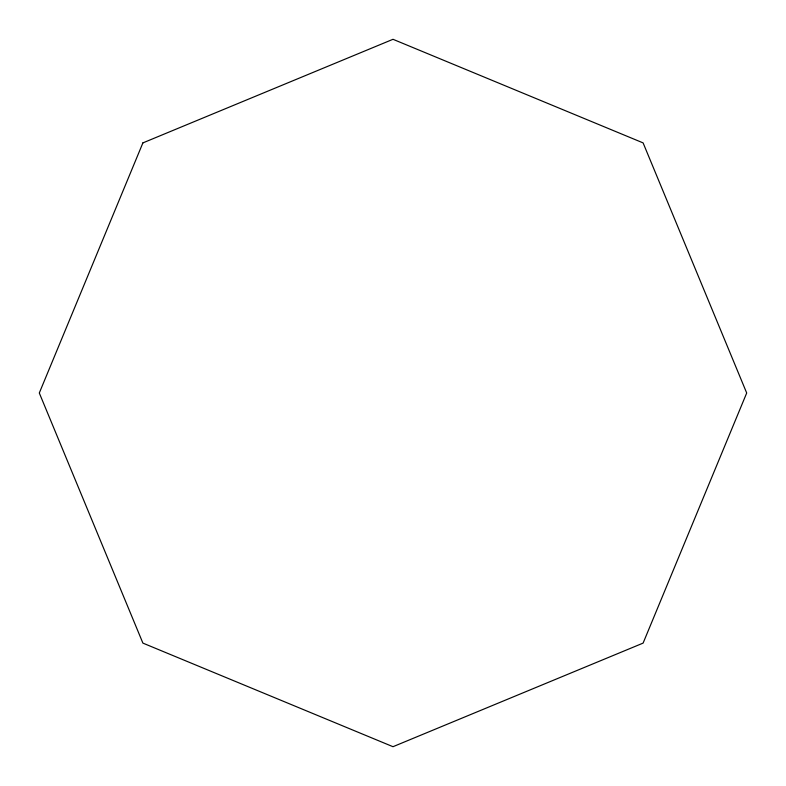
<?xml version="1.0" encoding="UTF-8"?>
<svg xmlns="http://www.w3.org/2000/svg" width="786" height="786" viewBox="0 0 786 786"><rect width="100%" height="100%" fill="white"/><g stroke="black" fill="none" stroke-linecap="round" stroke-linejoin="round"><path stroke-width="1.18" d="M142.895 142.895L39.3 393L142.895 643.105L393 746.7L643.105 643.105L746.7 393L643.105 142.895L393 39.3L142.895 142.895"/></g></svg>
